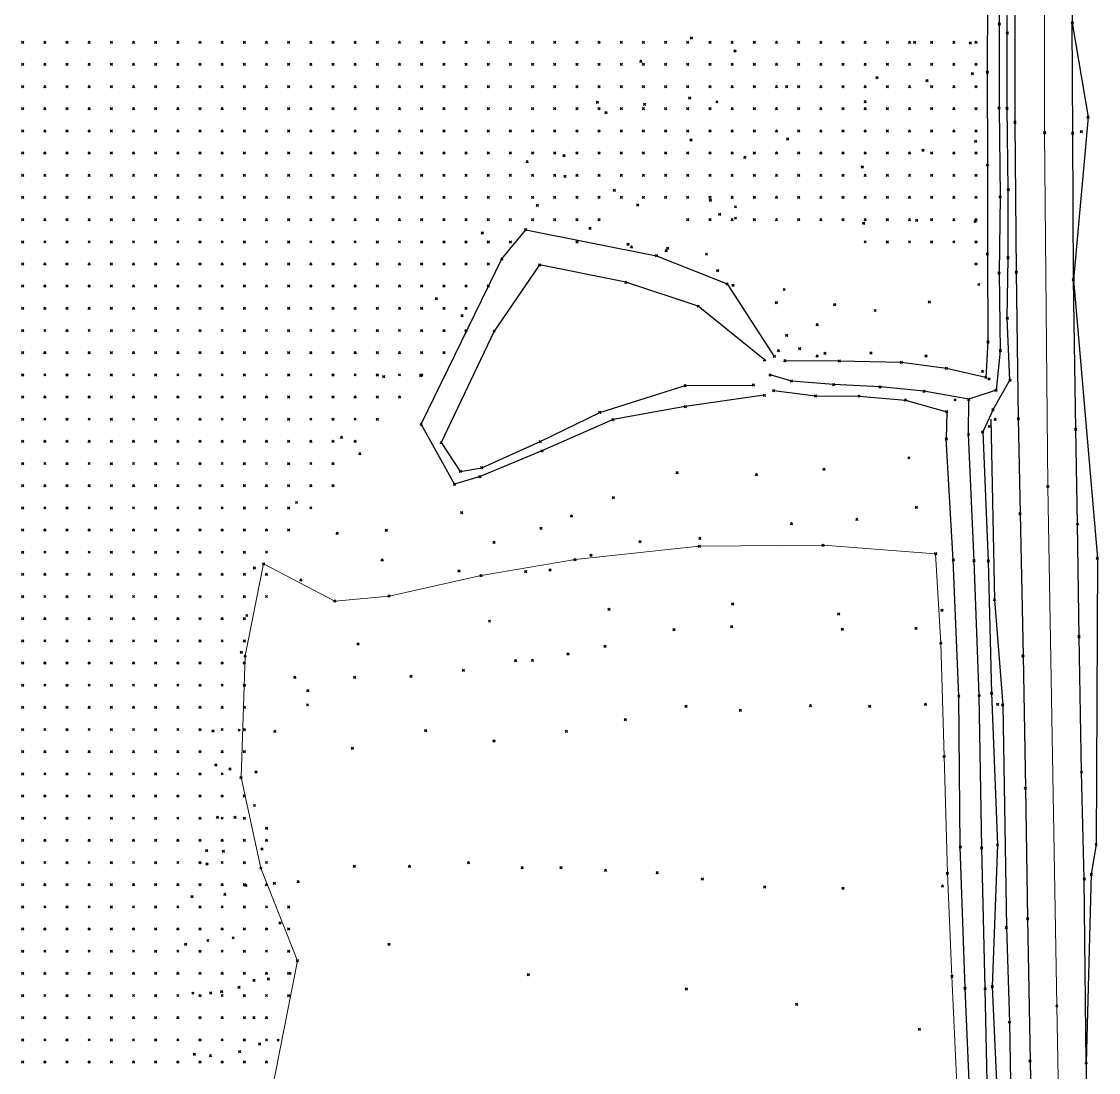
# Model space of a CAD drawing. Header units: metres. Extents: x 441556 to 446409, y 432338 to 461058.
# Drawn here: x 443958 to 444103.7, y 445923.8 to 446066 of the extents above; entities that cross this region are included whole.
import ezdxf

# ---------------------------------------------------------------- set-up
doc = ezdxf.new("R2010")
doc.units = ezdxf.units.M
doc.header["$MEASUREMENT"] = 0
doc.header["$PDMODE"] = 35
doc.header["$PDSIZE"] = 0.15
for name, color, linetype in [('DTM-BRE-RevB_0YP-BRE', 6, 'Continuous'), ('DTM-BRE-RevN_GRP_GROAPA_GUNOI', 2, 'Continuous'), ('DTM-BRE-RevN_GRP_MARGINE_CAROSABIL', 2, 'Continuous'), ('DTM-BRE-RevN_GRP_SANT_PAMANT_JOS', 2, 'Continuous'), ('DTM-BRE-RevN_GRP_SANT_PAMANT_SUS', 2, 'Continuous'), ('DTM-INT_YP', 121, 'Continuous'), ('DTM-NOK-RevN_POINTS', 91, 'Continuous')]:
    doc.layers.add(name, color=color, linetype=linetype)
doc.layers.add('DTM-BRE-RevN_GRP_AX', color=2, linetype='Continuous', lineweight=0)
doc.layers.add('DTM-BRE-RevN_GRP_PARCARE', color=2, linetype='Continuous', lineweight=0)

msp = doc.modelspace()

# ---------------------------------------------------------------- linework, layer by layer
at = {"layer": 'DTM-BRE-RevB_0YP-BRE'}
for points in [[(444090.165, 446083.527, 343.038), (444090.211, 446074.701, 342.956), (444090.312, 446065.705, 342.859)], [(444021.985, 446024.125, 340.941), (444014.811, 446009.049, 340.332), (444017.392, 446005.159, 340.333)], [(444089.154, 446012.201, 343.319), (444089.663, 445987.785, 343.136), (444090.774, 445973.552, 343.111), (444091.278, 445943.426, 342.925), (444091.686, 445930.654, 342.91), (444091.905, 445917.243, 342.926)]]:
    msp.add_polyline3d(points, dxfattribs=at)
at = {"layer": 'DTM-BRE-RevN_GRP_AX'}
for p, q in [((444096.443, 446051.003, 343.732), (444096.418, 446087.26, 343.972)), ((444096.882, 446003.125, 343.405), (444096.443, 446051.003, 343.732)), ((444098.103, 445932.848, 342.998), (444096.882, 446003.125, 343.405)), ((444099.023, 445876.927, 342.643), (444098.103, 445932.848, 342.998))]:
    msp.add_line(p, q, dxfattribs=at)
at = {"layer": 'DTM-BRE-RevN_GRP_GROAPA_GUNOI'}
for p, q in [((444023.012, 446033.9, 344.001), (444026.244, 446037.848, 343.959)), ((444026.244, 446037.848, 343.959), (444043.956, 446034.334, 343.65)), ((444043.956, 446034.334, 343.65), (444053.497, 446030.52, 342.812)), ((444012.108, 446011.53, 343.37), (444023.012, 446033.9, 344.001)), ((444028.123, 446033.095, 340.688), (444021.985, 446024.125, 340.941)), ((444039.796, 446030.749, 339.866), (444028.123, 446033.095, 340.688)), ((444049.579, 446027.507, 339.556), (444039.796, 446030.749, 339.866)), ((444053.497, 446030.52, 342.812), (444059.874, 446020.72, 341.754)), ((444058.548, 446020.239, 340.616), (444049.579, 446027.507, 339.556)), ((444036.262, 446013.137, 339.785), (444047.814, 446016.755, 340.304)), ((444047.814, 446016.755, 340.304), (444057.034, 446016.836, 340.643)), ((444058.521, 446015.451, 342.618), (444047.825, 446013.942, 342.243)), ((444047.825, 446013.942, 342.243), (444038.065, 446012.18, 341.641)), ((444028.21, 446009.178, 339.641), (444036.262, 446013.137, 339.785)), ((444016.613, 446003.409, 341.472), (444012.108, 446011.53, 343.37)), ((444038.065, 446012.18, 341.641), (444028.448, 446007.925, 341.17)), ((444020.299, 446005.648, 339.802), (444028.21, 446009.178, 339.641)), ((444028.448, 446007.925, 341.17), (444020.066, 446004.454, 341.526)), ((444017.392, 446005.159, 340.333), (444020.299, 446005.648, 339.802)), ((444020.066, 446004.454, 341.526), (444016.613, 446003.409, 341.472))]:
    msp.add_line(p, q, dxfattribs=at)
at = {"layer": 'DTM-BRE-RevN_GRP_MARGINE_CAROSABIL'}
for p, q in [((444092.398, 446071.53, 343.827), (444092.423, 446052.397, 343.654)), ((444100.252, 446050.896, 343.63), (444100.181, 446065.827, 343.76)), ((444092.423, 446052.397, 343.654), (444092.611, 446032.112, 343.454)), ((444100.331, 446031.083, 343.465), (444100.252, 446050.896, 343.63)), ((444092.611, 446032.112, 343.454), (444092.879, 446012.31, 343.34)), ((444100.652, 446010.848, 343.339), (444100.331, 446031.083, 343.465)), ((444092.879, 446012.31, 343.34), (444093.127, 445999.463, 343.295)), ((444100.9, 445998.05, 343.324), (444100.652, 446010.848, 343.339)), ((444093.127, 445999.463, 343.295), (444093.522, 445980.201, 343.188)), ((444101.099, 445982.788, 343.234), (444100.9, 445998.05, 343.324)), ((444101.439, 445964.464, 343.084), (444101.099, 445982.788, 343.234)), ((444093.522, 445980.201, 343.188), (444093.846, 445962.283, 343.074)), ((444101.804, 445950.026, 342.991), (444101.439, 445964.464, 343.084)), ((444093.846, 445962.283, 343.074), (444094.141, 445944.665, 342.962)), ((444102.057, 445925.118, 342.869), (444101.804, 445950.026, 342.991)), ((444094.141, 445944.665, 342.962), (444094.467, 445925.371, 342.858)), ((444094.467, 445925.371, 342.858), (444094.848, 445906.351, 342.721))]:
    msp.add_line(p, q, dxfattribs=at)
at = {"layer": 'DTM-BRE-RevN_GRP_PARCARE'}
for p, q in [((444049.727, 445995.033, 342.56), (444032.915, 445993.234, 342.381)), ((444066.469, 445995.171, 342.911), (444049.727, 445995.033, 342.56)), ((444081.699, 445994.008, 343.027), (444066.469, 445995.171, 342.911)), ((444082.406, 445981.923, 342.902), (444081.699, 445994.008, 343.027)), ((443990.788, 445992.643, 343.784), (443988.293, 445980.188, 343.252)), ((444000.428, 445987.611, 342.374), (443990.788, 445992.643, 343.784)), ((444032.915, 445993.234, 342.381), (444020.21, 445991.064, 342.184)), ((444020.21, 445991.064, 342.184), (444007.759, 445988.281, 342.331)), ((444007.759, 445988.281, 342.331), (444000.428, 445987.611, 342.374)), ((444082.861, 445966.601, 342.913), (444082.406, 445981.923, 342.902)), ((443988.293, 445980.188, 343.252), (443987.74, 445963.732, 343.126)), ((444083.295, 445950.796, 342.813), (444082.861, 445966.601, 342.913)), ((443987.74, 445963.732, 343.126), (443990.409, 445951.464, 342.944)), ((443990.409, 445951.464, 342.944), (443995.359, 445938.946, 342.975)), ((444083.904, 445936.833, 342.796), (444083.295, 445950.796, 342.813)), ((443995.359, 445938.946, 342.975), (443991.519, 445919.295, 342.92)), ((444084.566, 445922.184, 342.768), (444083.904, 445936.833, 342.796))]:
    msp.add_line(p, q, dxfattribs=at)
at = {"layer": 'DTM-BRE-RevN_GRP_SANT_PAMANT_JOS'}
for p, q in [((444090.312, 446065.705, 342.859), (444090.287, 446054.325, 342.797)), ((444090.287, 446054.325, 342.797), (444090.437, 446042.327, 342.739)), ((444090.437, 446042.327, 342.739), (444090.283, 446032.008, 342.637)), ((444090.283, 446032.008, 342.637), (444090.444, 446021.477, 342.545)), ((444090.444, 446021.477, 342.545), (444089.875, 446016.132, 342.496)), ((444062.183, 446017.371, 341.213), (444059.315, 446018.203, 341.25)), ((444067.895, 446016.907, 341.335), (444062.183, 446017.371, 341.213)), ((444074.183, 446016.592, 341.163), (444067.895, 446016.907, 341.335)), ((444080.124, 446015.987, 341.325), (444074.183, 446016.592, 341.163)), ((444086.178, 446014.917, 341.793), (444080.124, 446015.987, 341.325)), ((444089.875, 446016.132, 342.496), (444086.178, 446014.917, 341.793)), ((444086.145, 446010.153, 341.327), (444086.178, 446014.917, 341.793)), ((444086.892, 445993.068, 341.195), (444086.145, 446010.153, 341.327)), ((444087.596, 445974.852, 341.253), (444086.892, 445993.068, 341.195)), ((444087.938, 445954.222, 340.984), (444087.596, 445974.852, 341.253)), ((444088.4, 445935.163, 341.201), (444087.938, 445954.222, 340.984)), ((444088.859, 445914.542, 341.237), (444088.4, 445935.163, 341.201))]:
    msp.add_line(p, q, dxfattribs=at)
at = {"layer": 'DTM-BRE-RevN_GRP_SANT_PAMANT_SUS'}
for p, q in [((444091.39, 446064.484, 343.575), (444091.262, 446073.909, 343.657)), ((444088.725, 446069.209, 343.618), (444088.69, 446059.171, 343.58)), ((444091.369, 446054.282, 343.523), (444091.39, 446064.484, 343.575)), ((444088.69, 446059.171, 343.58), (444088.724, 446046.6, 343.572)), ((444091.527, 446043.276, 343.413), (444091.369, 446054.282, 343.523)), ((444088.724, 446046.6, 343.572), (444088.698, 446034.572, 343.418)), ((444091.499, 446034.07, 343.356), (444091.527, 446043.276, 343.413)), ((444088.698, 446034.572, 343.418), (444088.772, 446022.669, 343.363)), ((444091.395, 446025.886, 343.363), (444091.499, 446034.07, 343.356)), ((444091.75, 446017.493, 343.297), (444091.395, 446025.886, 343.363)), ((444088.772, 446022.669, 343.363), (444088.485, 446017.852, 343.723)), ((444068.663, 446020.084, 343.194), (444061.293, 446020.124, 342.775)), ((444077.061, 446019.901, 343.397), (444068.663, 446020.084, 343.194)), ((444083.159, 446019.088, 343.447), (444077.061, 446019.901, 343.397)), ((444088.485, 446017.852, 343.723), (444083.159, 446019.088, 343.447)), ((444089.464, 446013.519, 343.299), (444091.75, 446017.493, 343.297)), ((444059.792, 446016.094, 342.011), (444065.468, 446015.374, 342.459)), ((444065.468, 446015.374, 342.459), (444071.351, 446015.333, 342.532)), ((444071.351, 446015.333, 342.532), (444077.616, 446014.809, 342.839)), ((444077.616, 446014.809, 342.839), (444083.199, 446013.224, 342.908)), ((444083.199, 446013.224, 342.908), (444083.136, 446009.56, 343.051)), ((444089.464, 446013.519, 343.299), (444088.063, 446010.51, 343.425)), ((444084.091, 445993.171, 343.009), (444083.136, 446009.56, 343.051)), ((444088.063, 446010.51, 343.425), (444088.824, 445993.016, 343.261)), ((444084.846, 445974.743, 342.945), (444084.091, 445993.171, 343.009)), ((444088.824, 445993.016, 343.261), (444089.274, 445975.142, 342.927)), ((444085.036, 445954.356, 342.806), (444084.846, 445974.743, 342.945)), ((444089.274, 445975.142, 342.927), (444090.076, 445954.619, 342.943)), ((444085.674, 445935.232, 342.757), (444085.036, 445954.356, 342.806)), ((444090.076, 445954.619, 342.943), (444089.361, 445935.438, 342.476)), ((444086.541, 445915.083, 342.78), (444085.674, 445935.232, 342.757)), ((444089.361, 445935.438, 342.476), (444090.299, 445914.885, 342.272))]:
    msp.add_line(p, q, dxfattribs=at)
at = {"layer": 'DTM-INT_YP'}
msp.add_polyline3d([(444093.16, 446252.176, 347.616), (444098.099, 446249.464, 347.493), (444101.716, 446249.424, 347.341), (444102.219, 446226.665, 346.511), (444102.139, 446206.037, 345.783), (444101.836, 446183.235, 345.179), (444101.616, 446162.178, 344.653), (444101.387, 446142.503, 344.458), (444100.924, 446124.168, 344.136), (444100.508, 446106.327, 344.013), (444100.672, 446103.728, 343.967), (444100.295, 446086.62, 343.865), (444100.181, 446065.827, 343.76), (444102.325, 446053.088, 343.866), (444100.331, 446031.083, 343.465), (444103.578, 445993.392, 343.851), (444103.422, 445954.676, 342.921), (444102.752, 445950.636, 342.526), (444102.057, 445925.118, 342.869), (444102.23, 445906.896, 342.743), (444102.67, 445884.737, 342.569), (444102.874, 445866.249, 342.458), (444103.088, 445847.204, 342.381), (444103.37, 445828.831, 342.313)], dxfattribs=at)
at = {"layer": 'DTM-NOK-RevN_POINTS'}
for p in [(444090.312, 446065.705, 342.859), (444100.181, 446065.827, 343.76), (443958.189, 446063.216, 373.746), (443961.188, 446063.216, 373.693), (443964.187, 446063.216, 372.732), (443967.187, 446063.216, 371.989), (443970.186, 446063.216, 371.025), (443973.185, 446063.216, 370.418), (443976.185, 446063.216, 370.728), (443979.184, 446063.216, 370.217), (443982.183, 446063.216, 369.853), (443985.183, 446063.216, 370.383), (443988.182, 446063.216, 370.219), (443991.181, 446063.216, 370.018), (443994.181, 446063.216, 369.36), (443997.18, 446063.216, 367.463), (444000.18, 446063.216, 366.113), (444003.179, 446063.216, 365.234), (444006.178, 446063.216, 364.159), (444009.178, 446063.216, 362.9), (444012.177, 446063.216, 360.995), (444015.176, 446063.216, 359.463), (444018.176, 446063.216, 357.431), (444021.175, 446063.216, 354.93), (444024.174, 446063.216, 352.738), (444027.174, 446063.216, 350.63), (444030.173, 446063.216, 348.919), (444033.173, 446063.216, 346.555), (444036.172, 446063.216, 344.952), (444039.171, 446063.216, 344.074), (444042.171, 446063.216, 343.807), (444045.17, 446063.216, 343.858), (444048.169, 446063.216, 343.754), (444048.645, 446063.803, 343.772), (444051.169, 446063.216, 343.755), (444054.168, 446063.216, 343.818), (444057.167, 446063.216, 343.787), (444060.167, 446063.216, 343.817), (444063.166, 446063.216, 343.84), (444066.165, 446063.216, 343.739), (444069.165, 446063.216, 343.644), (444072.164, 446063.216, 343.724), (444075.164, 446063.216, 343.79), (444078.163, 446063.216, 343.709), (444078.867, 446063.198, 343.821), (444081.162, 446063.216, 343.651), (444084.162, 446063.216, 343.598), (444087.161, 446063.216, 343.563), (444091.39, 446064.484, 343.575), (444054.56, 446062.063, 343.768), (444086.381, 446063.104, 343.83), (444041.812, 446060.643, 344.179), (443958.189, 446060.217, 372.571), (443961.188, 446060.217, 370.745), (443964.187, 446060.217, 370.028), (443967.187, 446060.217, 369.893), (443970.186, 446060.217, 368.748), (443973.185, 446060.217, 368.012), (443976.185, 446060.217, 368.295), (443979.184, 446060.217, 367.393), (443982.183, 446060.217, 367.359), (443985.183, 446060.217, 367.191), (443988.182, 446060.217, 367.044), (443991.181, 446060.217, 367.408), (443994.181, 446060.217, 367.74), (443997.18, 446060.217, 366.393), (444000.18, 446060.217, 364.99), (444003.179, 446060.217, 364.092), (444006.178, 446060.217, 362.936), (444009.178, 446060.217, 360.768), (444012.177, 446060.217, 359.437), (444015.176, 446060.217, 357.962), (444018.176, 446060.217, 356.31), (444021.175, 446060.217, 353.962), (444024.174, 446060.217, 351.377), (444027.174, 446060.217, 349.335), (444030.173, 446060.217, 347.352), (444033.173, 446060.217, 345.414), (444036.172, 446060.217, 344.131), (444039.171, 446060.217, 343.828), (444042.171, 446060.217, 343.84), (444045.17, 446060.217, 343.948), (444048.169, 446060.217, 343.807), (444051.169, 446060.217, 343.76), (444054.168, 446060.217, 343.796), (444057.167, 446060.217, 343.81), (444060.167, 446060.217, 343.799), (444063.166, 446060.217, 343.712), (444066.165, 446060.217, 343.703), (444069.165, 446060.217, 343.732), (444072.164, 446060.217, 343.761), (444075.164, 446060.217, 343.736), (444078.163, 446060.217, 343.829), (444081.162, 446060.217, 343.754), (444084.162, 446060.217, 343.633), (444086.676, 446058.991, 343.607), (444087.161, 446060.217, 343.584), (444088.69, 446059.171, 343.58), (444073.782, 446058.443, 343.496), (444080.528, 446058.048, 343.594), (443958.189, 446057.218, 373.742), (443961.188, 446057.218, 371.398), (443964.187, 446057.218, 369.351), (443967.187, 446057.218, 367.648), (443970.186, 446057.218, 366.252), (443973.185, 446057.218, 365.842), (443976.185, 446057.218, 365.847), (443979.184, 446057.218, 365.093), (443982.183, 446057.218, 364.622), (443985.183, 446057.218, 364.353), (443988.182, 446057.218, 364.292), (443991.181, 446057.218, 364.433), (443994.181, 446057.218, 364.395), (443997.18, 446057.218, 363.964), (444000.18, 446057.218, 363.393), (444003.179, 446057.218, 362.985), (444006.178, 446057.218, 360.884), (444009.178, 446057.218, 358.495), (444012.177, 446057.218, 357.244), (444015.176, 446057.218, 355.813), (444018.176, 446057.218, 354.263), (444021.175, 446057.218, 352.307), (444024.174, 446057.218, 349.823), (444027.174, 446057.218, 347.632), (444030.173, 446057.218, 345.598), (444033.173, 446057.218, 344.141), (444036.172, 446057.218, 343.733), (444039.171, 446057.218, 343.757), (444042.171, 446057.218, 343.866), (444045.17, 446057.218, 343.881), (444048.169, 446057.218, 343.834), (444051.169, 446057.218, 343.787), (444054.168, 446057.218, 343.774), (444057.167, 446057.218, 343.807), (444060.167, 446057.218, 343.779), (444061.559, 446057.21, 343.753), (444063.166, 446057.218, 343.732), (444066.165, 446057.218, 343.748), (444069.165, 446057.218, 343.748), (444072.164, 446057.218, 343.772), (444075.164, 446057.218, 343.738), (444078.163, 446057.218, 343.767), (444081.162, 446057.218, 343.709), (444084.162, 446057.218, 343.612), (444087.161, 446057.218, 343.555), (444035.94, 446055.111, 343.727), (444042.329, 446054.808, 343.789), (444048.413, 446055.675, 343.768), (444052.094, 446055.157, 343.756), (444072.166, 446055.192, 343.58), (443958.189, 446054.218, 374.821), (443961.188, 446054.218, 372.874), (443964.187, 446054.218, 370.64), (443967.187, 446054.218, 368.606), (443970.186, 446054.218, 366.108), (443973.185, 446054.218, 363.901), (443976.185, 446054.218, 363.691), (443979.184, 446054.218, 363.259), (443982.183, 446054.218, 362.504), (443985.183, 446054.218, 362.179), (443988.182, 446054.218, 361.909), (443991.181, 446054.218, 361.745), (443994.181, 446054.218, 361.898), (443997.18, 446054.218, 361.58), (444000.18, 446054.218, 361.236), (444003.179, 446054.218, 361.983), (444006.178, 446054.218, 360.787), (444009.178, 446054.218, 357.579), (444012.177, 446054.218, 355.166), (444015.176, 446054.218, 353.389), (444018.176, 446054.218, 351.969), (444021.175, 446054.218, 350.663), (444024.174, 446054.218, 348.195), (444027.174, 446054.218, 345.951), (444030.173, 446054.218, 344.431), (444033.173, 446054.218, 343.676), (444036.172, 446054.218, 343.609), (444037.118, 446053.708, 343.994), (444039.171, 446054.218, 343.665), (444042.171, 446054.218, 343.855), (444045.17, 446054.218, 343.79), (444048.169, 446054.218, 343.801), (444051.169, 446054.218, 343.772), (444054.168, 446054.218, 343.779), (444057.167, 446054.218, 343.77), (444060.167, 446054.218, 343.721), (444063.166, 446054.218, 343.69), (444066.165, 446054.218, 343.641), (444069.165, 446054.218, 343.691), (444072.164, 446054.218, 343.688), (444075.164, 446054.218, 343.68), (444078.163, 446054.218, 343.635), (444081.162, 446054.218, 343.636), (444084.162, 446054.218, 343.586), (444087.161, 446054.218, 343.555), (444090.287, 446054.325, 342.797), (444091.369, 446054.282, 343.523), (444102.325, 446053.088, 343.866), (444092.423, 446052.397, 343.654), (443958.189, 446051.219, 376.675), (443961.188, 446051.219, 374.446), (443964.187, 446051.219, 372.444), (443967.187, 446051.219, 370.48), (443970.186, 446051.219, 368.102), (443973.185, 446051.219, 364.9), (443976.185, 446051.219, 362.017), (443979.184, 446051.219, 360.432), (443982.183, 446051.219, 360.105), (443985.183, 446051.219, 359.385), (443988.182, 446051.219, 359.498), (443991.181, 446051.219, 359.459), (443994.181, 446051.219, 359.27), (443997.18, 446051.219, 358.687), (444000.18, 446051.219, 359.155), (444003.179, 446051.219, 360.313), (444006.178, 446051.219, 359.765), (444009.178, 446051.219, 358.094), (444012.177, 446051.219, 355.129), (444015.176, 446051.219, 351.755), (444018.176, 446051.219, 349.702), (444021.175, 446051.219, 348.621), (444024.174, 446051.219, 346.632), (444027.174, 446051.219, 344.657), (444030.173, 446051.219, 343.9), (444033.173, 446051.219, 343.641), (444036.172, 446051.219, 343.584), (444039.171, 446051.219, 343.663), (444042.171, 446051.219, 343.783), (444045.17, 446051.219, 343.75), (444048.169, 446051.219, 343.803), (444051.169, 446051.219, 343.731), (444054.168, 446051.219, 343.762), (444057.167, 446051.219, 343.774), (444060.167, 446051.219, 343.701), (444061.681, 446050.131, 343.646), (444063.166, 446051.219, 343.674), (444066.165, 446051.219, 343.602), (444069.165, 446051.219, 343.598), (444072.164, 446051.219, 343.625), (444075.164, 446051.219, 343.619), (444078.163, 446051.219, 343.6), (444081.162, 446051.219, 343.577), (444084.162, 446051.219, 343.534), (444087.161, 446051.219, 343.491), (444096.443, 446051.003, 343.732), (444100.252, 446050.896, 343.63), (444101.405, 446051.145, 343.292), (444048.618, 446050.009, 343.755), (444079.982, 446048.622, 343.522), (444087.113, 446049.799, 343.502), (443958.189, 446048.22, 377.777), (443961.188, 446048.22, 375.96), (443964.187, 446048.22, 374.338), (443967.187, 446048.22, 372.173), (443970.186, 446048.22, 370.337), (443973.185, 446048.22, 367.14), (443976.185, 446048.22, 363.401), (443979.184, 446048.22, 359.965), (443982.183, 446048.22, 357.61), (443985.183, 446048.22, 356.871), (443988.182, 446048.22, 356.676), (443991.181, 446048.22, 356.678), (443994.181, 446048.22, 356.374), (443997.18, 446048.22, 355.899), (444000.18, 446048.22, 356.919), (444003.179, 446048.22, 357.133), (444006.178, 446048.22, 357.801), (444009.178, 446048.22, 356.976), (444012.177, 446048.22, 354.869), (444015.176, 446048.22, 351.087), (444018.176, 446048.22, 348.396), (444021.175, 446048.22, 346.931), (444024.174, 446048.22, 345.134), (444027.174, 446048.22, 343.951), (444030.173, 446048.22, 343.697), (444031.417, 446047.901, 344.033), (444033.173, 446048.22, 343.685), (444036.172, 446048.22, 343.694), (444039.171, 446048.22, 343.788), (444042.171, 446048.22, 343.775), (444045.17, 446048.22, 343.817), (444048.169, 446048.22, 343.793), (444051.169, 446048.22, 343.771), (444054.168, 446048.22, 343.778), (444055.887, 446047.654, 343.695), (444057.167, 446048.22, 343.75), (444060.167, 446048.22, 343.797), (444063.166, 446048.22, 343.776), (444066.165, 446048.22, 343.598), (444069.165, 446048.22, 343.551), (444072.164, 446048.22, 343.569), (444075.164, 446048.22, 343.57), (444078.163, 446048.22, 343.48), (444081.162, 446048.22, 343.504), (444084.162, 446048.22, 343.543), (444087.161, 446048.22, 343.472), (444026.446, 446047.073, 344.098), (444071.783, 446046.359, 343.637), (444088.724, 446046.6, 343.572), (443958.189, 446045.22, 378.797), (443961.188, 446045.22, 376.781), (443964.187, 446045.22, 375.098), (443967.187, 446045.22, 373.237), (443970.186, 446045.22, 370.983), (443973.185, 446045.22, 367.909), (443976.185, 446045.22, 365.016), (443979.184, 446045.22, 361.67), (443982.183, 446045.22, 358.726), (443985.183, 446045.22, 356.609), (443988.182, 446045.22, 354.734), (443991.181, 446045.22, 353.812), (443994.181, 446045.22, 353.573), (443997.18, 446045.22, 353.235), (444000.18, 446045.22, 353.497), (444003.179, 446045.22, 353.853), (444006.178, 446045.22, 355.012), (444009.178, 446045.22, 355.007), (444012.177, 446045.22, 353.47), (444015.176, 446045.22, 349.918), (444018.176, 446045.22, 346.686), (444021.175, 446045.22, 345.762), (444024.174, 446045.22, 344.328), (444027.174, 446045.22, 343.854), (444030.173, 446045.22, 343.708), (444031.551, 446045.081, 343.76), (444033.173, 446045.22, 343.692), (444036.172, 446045.22, 343.664), (444039.171, 446045.22, 343.684), (444042.171, 446045.22, 343.692), (444045.17, 446045.22, 343.789), (444048.169, 446045.22, 343.753), (444051.169, 446045.22, 343.735), (444054.168, 446045.22, 343.715), (444057.167, 446045.22, 343.734), (444060.167, 446045.22, 343.835), (444063.166, 446045.22, 343.727), (444066.165, 446045.22, 343.594), (444069.165, 446045.22, 343.603), (444072.164, 446045.22, 343.599), (444075.164, 446045.22, 343.562), (444078.163, 446045.22, 343.55), (444081.162, 446045.22, 343.575), (444084.162, 446045.22, 343.491), (444087.161, 446045.22, 343.475), (444038.237, 446043.17, 343.569), (444091.527, 446043.276, 343.413), (443958.189, 446042.221, 379.366), (443961.188, 446042.221, 377.306), (443964.187, 446042.221, 375.336), (443967.187, 446042.221, 373.454), (443970.186, 446042.221, 370.961), (443973.185, 446042.221, 368.339), (443976.185, 446042.221, 365.486), (443979.184, 446042.221, 363.294), (443982.183, 446042.221, 360.425), (443985.183, 446042.221, 357.637), (443988.182, 446042.221, 355.239), (443991.181, 446042.221, 353.118), (443994.181, 446042.221, 351.526), (443997.18, 446042.221, 351.128), (444000.18, 446042.221, 351.421), (444003.179, 446042.221, 352.104), (444006.178, 446042.221, 352.196), (444009.178, 446042.221, 352.509), (444012.177, 446042.221, 350.997), (444015.176, 446042.221, 347.156), (444018.176, 446042.221, 345.234), (444021.175, 446042.221, 344.492), (444024.174, 446042.221, 343.813), (444027.174, 446042.221, 343.745), (444030.173, 446042.221, 343.698), (444033.173, 446042.221, 343.605), (444036.172, 446042.221, 343.541), (444039.171, 446042.221, 343.56), (444042.171, 446042.221, 343.619), (444045.17, 446042.221, 343.672), (444048.169, 446042.221, 343.689), (444051.169, 446042.221, 343.683), (444051.216, 446041.847, 343.612), (444054.168, 446042.221, 343.684), (444057.167, 446042.221, 343.726), (444060.167, 446042.221, 343.703), (444063.166, 446042.221, 343.736), (444066.165, 446042.221, 343.749), (444069.165, 446042.221, 343.656), (444072.164, 446042.221, 343.584), (444075.164, 446042.221, 343.481), (444078.163, 446042.221, 343.534), (444081.162, 446042.221, 343.468), (444084.162, 446042.221, 343.352), (444087.161, 446042.221, 343.41), (444090.437, 446042.327, 342.739), (444027.815, 446041.164, 344.023), (444041.399, 446041.21, 343.612), (444052.498, 446039.94, 343.634), (444054.62, 446040.953, 343.589), (443958.189, 446039.222, 379.64), (443961.188, 446039.222, 377.488), (443964.187, 446039.222, 375.444), (443967.187, 446039.222, 373.244), (443970.186, 446039.222, 371.01), (443973.185, 446039.222, 368.434), (443976.185, 446039.222, 366.038), (443979.184, 446039.222, 363.619), (443982.183, 446039.222, 361.172), (443985.183, 446039.222, 358.859), (443988.182, 446039.222, 356.086), (443991.181, 446039.222, 353.738), (443994.181, 446039.222, 351.618), (443997.18, 446039.222, 349.989), (444000.18, 446039.222, 349.532), (444003.179, 446039.222, 349.767), (444006.178, 446039.222, 349.486), (444009.178, 446039.222, 349.08), (444012.177, 446039.222, 347.692), (444015.176, 446039.222, 345.651), (444018.176, 446039.222, 344.239), (444021.175, 446039.222, 343.825), (444024.174, 446039.222, 343.825), (444027.174, 446039.222, 343.63), (444030.173, 446039.222, 343.213), (444033.173, 446039.222, 343.294), (444036.172, 446039.222, 343.333), (444048.169, 446039.222, 343.591), (444051.169, 446039.222, 343.607), (444054.168, 446039.222, 343.614), (444054.631, 446039.418, 343.558), (444057.167, 446039.222, 343.624), (444060.167, 446039.222, 343.705), (444063.166, 446039.222, 343.721), (444066.165, 446039.222, 343.699), (444069.165, 446039.222, 343.589), (444071.976, 446038.747, 343.441), (444072.164, 446039.222, 343.523), (444075.164, 446039.222, 343.498), (444078.163, 446039.222, 343.425), (444079.127, 446039.114, 343.467), (444081.162, 446039.222, 343.433), (444084.162, 446039.222, 343.381), (444087.055, 446038.99, 343.52), (444087.161, 446039.222, 343.379), (444020.388, 446037.425, 343.902), (444026.244, 446037.848, 343.959), (444034.929, 446038.035, 343.025), (443958.189, 446036.222, 379.288), (443961.188, 446036.222, 377.456), (443964.187, 446036.222, 375.159), (443967.187, 446036.222, 373.141), (443970.186, 446036.222, 371.162), (443973.185, 446036.222, 368.929), (443976.185, 446036.222, 366.345), (443979.184, 446036.222, 364.145), (443982.183, 446036.222, 361.736), (443985.183, 446036.222, 359.48), (443988.182, 446036.222, 356.62), (443991.181, 446036.222, 354.327), (443994.181, 446036.222, 352.331), (443997.18, 446036.222, 350.124), (444000.18, 446036.222, 348.483), (444003.179, 446036.222, 347.853), (444006.178, 446036.222, 347.465), (444009.178, 446036.222, 347.036), (444012.177, 446036.222, 345.692), (444015.176, 446036.222, 344.37), (444018.176, 446036.222, 343.909), (444021.175, 446036.222, 343.787), (444024.174, 446036.222, 343.563), (444033.173, 446036.222, 341.889), (444040.071, 446035.906, 343.357), (444040.555, 446035.524, 343.416), (444072.164, 446036.222, 343.543), (444075.164, 446036.222, 343.512), (444078.163, 446036.222, 343.425), (444081.162, 446036.222, 343.402), (444084.162, 446036.222, 343.339), (444087.161, 446036.222, 343.349), (444043.956, 446034.334, 343.65), (444045.246, 446035.022, 343.548), (444045.439, 446035.353, 343.517), (444050.703, 446034.55, 343.443), (444088.698, 446034.572, 343.418), (444091.499, 446034.07, 343.356), (443958.189, 446033.223, 378.123), (443961.188, 446033.223, 376.616), (443964.187, 446033.223, 374.685), (443967.187, 446033.223, 372.592), (443970.186, 446033.223, 370.633), (443973.185, 446033.223, 368.762), (443976.185, 446033.223, 366.408), (443979.184, 446033.223, 364.081), (443982.183, 446033.223, 362.199), (443985.183, 446033.223, 360.579), (443988.182, 446033.223, 358.444), (443991.181, 446033.223, 355.983), (443994.181, 446033.223, 353.652), (443997.18, 446033.223, 351.001), (444000.18, 446033.223, 348.584), (444003.179, 446033.223, 347.224), (444006.178, 446033.223, 346.612), (444009.178, 446033.223, 345.764), (444012.177, 446033.223, 344.902), (444015.176, 446033.223, 344.214), (444018.176, 446033.223, 343.856), (444021.175, 446033.223, 343.851), (444023.012, 446033.9, 344.001), (444028.123, 446033.095, 340.688), (444087.161, 446033.223, 343.314), (444052.215, 446032.308, 343.155), (444090.283, 446032.008, 342.637), (444092.611, 446032.112, 343.454), (443958.189, 446030.224, 376.809), (443961.188, 446030.224, 375.509), (443964.187, 446030.224, 373.751), (443967.187, 446030.224, 371.856), (443970.186, 446030.224, 370.282), (443973.185, 446030.224, 368.394), (443976.185, 446030.224, 366.354), (443979.184, 446030.224, 364.054), (443982.183, 446030.224, 362.356), (443985.183, 446030.224, 361.35), (443988.182, 446030.224, 359.992), (443991.181, 446030.224, 358.046), (443994.181, 446030.224, 355.057), (443997.18, 446030.224, 352.252), (444000.18, 446030.224, 349.31), (444003.179, 446030.224, 347.042), (444006.178, 446030.224, 346.224), (444009.178, 446030.224, 345.641), (444012.177, 446030.224, 344.882), (444015.176, 446030.224, 344.036), (444018.176, 446030.224, 343.917), (444021.175, 446030.224, 343.498), (444039.796, 446030.749, 339.866), (444053.497, 446030.52, 342.812), (444054.286, 446030.348, 342.905), (444061.208, 446029.76, 343.162), (444087.539, 446030.444, 343.382), (444100.331, 446031.083, 343.465), (444014.155, 446028.552, 344.13), (443958.189, 446027.224, 375.505), (443961.188, 446027.224, 374.23), (443964.187, 446027.224, 372.526), (443967.187, 446027.224, 371.17), (443970.186, 446027.224, 369.441), (443973.185, 446027.224, 367.539), (443976.185, 446027.224, 365.555), (443979.184, 446027.224, 363.73), (443982.183, 446027.224, 362.601), (443985.183, 446027.224, 361.644), (443988.182, 446027.224, 360.45), (443991.181, 446027.224, 359.261), (443994.181, 446027.224, 356.647), (443997.18, 446027.224, 352.856), (444000.18, 446027.224, 349.972), (444003.179, 446027.224, 347.013), (444006.178, 446027.224, 345.79), (444009.178, 446027.224, 345.337), (444012.177, 446027.224, 344.55), (444015.176, 446027.224, 343.921), (444018.176, 446027.224, 343.881), (444049.579, 446027.507, 339.556), (444060.153, 446028.006, 343.137), (444068.029, 446027.741, 343.227), (444073.521, 446026.918, 343.201), (444080.844, 446028.078, 343.372), (444017.637, 446026.213, 344.059), (444091.395, 446025.886, 343.363), (443958.189, 446024.225, 374.106), (443961.188, 446024.225, 372.803), (443964.187, 446024.225, 371.594), (443967.187, 446024.225, 369.83), (443970.186, 446024.225, 368.172), (443973.185, 446024.225, 366.456), (443976.185, 446024.225, 364.735), (443979.184, 446024.225, 363.429), (443982.183, 446024.225, 362.551), (443985.183, 446024.225, 361.506), (443988.182, 446024.225, 360.371), (443991.181, 446024.225, 358.717), (443994.181, 446024.225, 355.822), (443997.18, 446024.225, 352.179), (444000.18, 446024.225, 349.093), (444003.179, 446024.225, 346.26), (444006.178, 446024.225, 344.981), (444009.178, 446024.225, 344.534), (444012.177, 446024.225, 344.032), (444015.176, 446024.225, 343.908), (444018.176, 446024.225, 343.553), (444021.985, 446024.125, 340.941), (444065.679, 446024.997, 343.053), (444061.553, 446023.555, 342.938), (444088.772, 446022.669, 343.363), (443958.189, 446021.225, 371.699), (443961.188, 446021.225, 370.684), (443964.187, 446021.225, 369.576), (443967.187, 446021.225, 368.273), (443970.186, 446021.225, 366.784), (443973.185, 446021.225, 365.208), (443976.185, 446021.225, 363.915), (443979.184, 446021.225, 362.957), (443982.183, 446021.225, 362.256), (443985.183, 446021.225, 361.112), (443988.182, 446021.225, 359.822), (443991.181, 446021.225, 358.141), (443994.181, 446021.225, 355.154), (443997.18, 446021.225, 351.91), (444000.18, 446021.225, 348.237), (444003.179, 446021.225, 345.297), (444006.178, 446021.225, 344.206), (444009.178, 446021.225, 343.948), (444012.177, 446021.225, 343.883), (444015.176, 446021.225, 344.024), (444060.44, 446021.496, 342.836), (444063.302, 446021.77, 343.064), (444066.725, 446021.119, 343.17), (444072.944, 446021.163, 343.253), (444090.444, 446021.477, 342.545), (444058.548, 446020.239, 340.616), (444059.874, 446020.72, 341.754), (444061.293, 446020.124, 342.775), (444065.676, 446020.761, 343.11), (444068.663, 446020.084, 343.194), (444077.061, 446019.901, 343.397), (444080.386, 446020.783, 343.362), (443958.189, 446018.226, 370.858), (443961.188, 446018.226, 368.833), (443964.187, 446018.226, 367.121), (443967.187, 446018.226, 366.134), (443970.186, 446018.226, 365.31), (443973.185, 446018.226, 364.278), (443976.185, 446018.226, 363.239), (443979.184, 446018.226, 362.333), (443982.183, 446018.226, 361.261), (443985.183, 446018.226, 359.845), (443988.182, 446018.226, 358.49), (443991.181, 446018.226, 357.397), (443994.181, 446018.226, 355.322), (443997.18, 446018.226, 350.847), (444000.18, 446018.226, 346.541), (444003.179, 446018.226, 344.25), (444006.178, 446018.226, 343.784), (444009.178, 446018.226, 343.823), (444012.021, 446018.096, 344.137), (444012.177, 446018.226, 343.918), (444059.315, 446018.203, 341.25), (444083.159, 446019.088, 343.447), (444088.037, 446018.681, 343.576), (444007.04, 446017.966, 343.811), (444047.814, 446016.755, 340.304), (444057.034, 446016.836, 340.643), (444062.183, 446017.371, 341.213), (444067.895, 446016.907, 341.335), (444074.183, 446016.592, 341.163), (444088.485, 446017.852, 343.723), (444088.908, 446017.649, 343.439), (444091.75, 446017.493, 343.297), (443958.189, 446015.227, 370.947), (443961.188, 446015.227, 367.384), (443964.187, 446015.227, 365.314), (443967.187, 446015.227, 363.788), (443970.186, 446015.227, 362.878), (443973.185, 446015.227, 363.075), (443976.185, 446015.227, 362.053), (443979.184, 446015.227, 360.093), (443982.183, 446015.227, 358.771), (443985.183, 446015.227, 357.656), (443988.182, 446015.227, 356.252), (443991.181, 446015.227, 354.232), (443994.181, 446015.227, 351.87), (443997.18, 446015.227, 348.778), (444000.18, 446015.227, 345.554), (444003.179, 446015.227, 343.882), (444006.178, 446015.227, 343.697), (444009.178, 446015.227, 343.737), (444058.521, 446015.451, 342.618), (444059.792, 446016.094, 342.011), (444065.468, 446015.374, 342.459), (444071.351, 446015.333, 342.532), (444080.124, 446015.987, 341.325), (444089.875, 446016.132, 342.496), (444047.825, 446013.942, 342.243), (444077.616, 446014.809, 342.839), (444084.347, 446014.831, 341.446), (444086.178, 446014.917, 341.793), (443958.189, 446012.227, 371.502), (443961.188, 446012.227, 367.726), (443964.187, 446012.227, 364.651), (443967.187, 446012.227, 362.402), (443970.186, 446012.227, 360.885), (443973.185, 446012.227, 360.555), (443976.185, 446012.227, 360.561), (443979.184, 446012.227, 358.464), (443982.183, 446012.227, 356.448), (443985.183, 446012.227, 355.198), (443988.182, 446012.227, 353.82), (443991.181, 446012.227, 351.728), (443994.181, 446012.227, 349.369), (443997.18, 446012.227, 346.841), (444000.18, 446012.227, 344.667), (444003.179, 446012.227, 343.624), (444006.178, 446012.227, 343.582), (444036.262, 446013.137, 339.785), (444038.065, 446012.18, 341.641), (444083.199, 446013.224, 342.908), (444089.464, 446013.519, 343.299), (444089.747, 446012.201, 343.319), (444092.879, 446012.31, 343.34), (444012.108, 446011.53, 343.37), (444088.943, 446011.224, 343.164), (444100.652, 446010.848, 343.339), (444001.332, 446009.777, 343.702), (444083.136, 446009.56, 343.051), (444086.145, 446010.153, 341.327), (444088.063, 446010.51, 343.425), (443958.189, 446009.228, 370.931), (443961.188, 446009.228, 368.142), (443964.187, 446009.228, 364.843), (443967.187, 446009.228, 361.543), (443970.186, 446009.228, 359.366), (443973.185, 446009.228, 358.185), (443976.185, 446009.228, 357.844), (443979.184, 446009.228, 357.205), (443982.183, 446009.228, 354.84), (443985.183, 446009.228, 353.207), (443988.182, 446009.228, 351.704), (443991.181, 446009.228, 349.465), (443994.181, 446009.228, 347.083), (443997.18, 446009.228, 344.909), (444000.18, 446009.228, 343.937), (444003.179, 446009.228, 343.519), (444014.811, 446009.049, 340.332), (444028.21, 446009.178, 339.641), (444028.448, 446007.925, 341.17), (444003.81, 446007.542, 343.777), (444078.081, 446006.996, 342.931), (443958.189, 446006.229, 370.139), (443961.188, 446006.229, 367.458), (443964.187, 446006.229, 364.75), (443967.187, 446006.229, 360.958), (443970.186, 446006.229, 358.601), (443973.185, 446006.229, 356.501), (443976.185, 446006.229, 355.571), (443979.184, 446006.229, 355.118), (443982.183, 446006.229, 353.363), (443985.183, 446006.229, 351.784), (443988.182, 446006.229, 349.696), (443991.181, 446006.229, 347.811), (443994.181, 446006.229, 345.773), (443997.18, 446006.229, 344.434), (444000.18, 446006.229, 343.547), (444017.392, 446005.159, 340.333), (444020.299, 446005.648, 339.802), (444046.736, 446004.983, 342.423), (444066.593, 446005.451, 342.821), (444020.066, 446004.454, 341.526), (444057.467, 446004.708, 342.697), (443958.189, 446003.229, 370.897), (443961.188, 446003.229, 367.547), (443964.187, 446003.229, 364.306), (443967.187, 446003.229, 360.881), (443970.186, 446003.229, 358.46), (443973.185, 446003.229, 355.846), (443976.185, 446003.229, 353.479), (443979.184, 446003.229, 352.086), (443982.183, 446003.229, 350.884), (443985.183, 446003.229, 350.111), (443988.182, 446003.229, 348.353), (443991.181, 446003.229, 346.505), (443994.181, 446003.229, 344.921), (443997.18, 446003.229, 343.742), (444000.18, 446003.229, 343.48), (444016.613, 446003.409, 341.472), (444096.882, 446003.125, 343.405), (443995.234, 446000.94, 343.726), (444038.091, 446001.618, 342.548), (443958.189, 446000.23, 371.125), (443961.188, 446000.23, 367.87), (443964.187, 446000.23, 364.586), (443967.187, 446000.23, 361.344), (443970.186, 446000.23, 358.748), (443973.185, 446000.23, 356.293), (443976.185, 446000.23, 353.591), (443979.184, 446000.23, 351.372), (443982.183, 446000.23, 349.244), (443985.183, 446000.23, 347.991), (443988.182, 446000.23, 346.984), (443991.181, 446000.23, 345.838), (443994.181, 446000.23, 344.044), (443997.18, 446000.23, 343.328), (444017.592, 445999.564, 341.409), (444032.436, 445999.104, 342.817), (444079.094, 446000.286, 342.95), (444093.127, 445999.463, 343.295), (444062.207, 445998.07, 342.819), (444071.041, 445998.678, 342.911), (444100.9, 445998.05, 343.324), (443958.189, 445997.231, 371.51), (443961.188, 445997.231, 367.878), (443964.187, 445997.231, 364.997), (443967.187, 445997.231, 362.102), (443970.186, 445997.231, 359.595), (443973.185, 445997.231, 356.787), (443976.185, 445997.231, 354.013), (443979.184, 445997.231, 351.545), (443982.183, 445997.231, 349.436), (443985.183, 445997.231, 347.249), (443988.182, 445997.231, 345.831), (443991.181, 445997.231, 344.301), (443994.181, 445997.231, 343.372), (444000.74, 445996.781, 343.43), (444007.397, 445997.169, 341.861), (444028.299, 445997.438, 342.67), (444021.965, 445995.559, 342.245), (444041.716, 445995.663, 342.446), (444049.727, 445995.033, 342.56), (444049.793, 445996.087, 342.578), (444066.469, 445995.171, 342.911), (443958.189, 445994.231, 372.056), (443961.188, 445994.231, 368.174), (443964.187, 445994.231, 364.823), (443967.187, 445994.231, 361.962), (443970.186, 445994.231, 359.655), (443973.185, 445994.231, 356.636), (443976.185, 445994.231, 353.943), (443979.184, 445994.231, 351.383), (443982.183, 445994.231, 348.969), (443985.183, 445994.231, 346.626), (443988.182, 445994.231, 344.851), (443991.181, 445994.231, 343.573), (444032.915, 445993.234, 342.381), (444035.087, 445993.82, 342.434), (444081.699, 445994.008, 343.027), (444103.578, 445993.392, 343.851), (443989.536, 445992.113, 343.688), (443990.788, 445992.643, 343.784), (444006.827, 445993.16, 342.089), (444029.541, 445991.825, 342.408), (444084.091, 445993.171, 343.009), (444086.892, 445993.068, 341.195), (444088.824, 445993.016, 343.261), (443958.189, 445991.232, 372.167), (443961.188, 445991.232, 368.148), (443964.187, 445991.232, 364.332), (443967.187, 445991.232, 361.42), (443970.186, 445991.232, 358.865), (443973.185, 445991.232, 356.132), (443976.185, 445991.232, 353.112), (443979.184, 445991.232, 350.386), (443982.183, 445991.232, 347.849), (443985.183, 445991.232, 345.766), (443988.182, 445991.232, 343.823), (443991.181, 445991.232, 343.253), (443995.821, 445990.467, 343.362), (444017.225, 445991.686, 342.262), (444020.21, 445991.064, 342.184), (444026.248, 445991.588, 342.864), (443958.189, 445988.232, 370.973), (443961.188, 445988.232, 368.084), (443964.187, 445988.232, 363.607), (443967.187, 445988.232, 360.517), (443970.186, 445988.232, 357.815), (443973.185, 445988.232, 354.829), (443976.185, 445988.232, 352.074), (443979.184, 445988.232, 349.377), (443982.183, 445988.232, 347.145), (443985.183, 445988.232, 345.026), (443988.182, 445988.232, 343.382), (443991.181, 445988.232, 343.024), (444000.428, 445987.611, 342.374), (444007.759, 445988.281, 342.331), (444089.663, 445987.785, 343.136), (444037.516, 445986.496, 342.127), (444054.243, 445987.215, 342.255), (444082.551, 445986.38, 342.527), (443958.189, 445985.233, 369.622), (443961.188, 445985.233, 367.295), (443964.187, 445985.233, 362.468), (443967.187, 445985.233, 359.267), (443970.186, 445985.233, 356.462), (443973.185, 445985.233, 353.598), (443976.185, 445985.233, 351.134), (443979.184, 445985.233, 348.489), (443982.183, 445985.233, 346.302), (443985.183, 445985.233, 344.643), (443988.182, 445985.233, 343.17), (443988.525, 445985.652, 343.251), (444021.347, 445984.882, 342.14), (444068.585, 445985.857, 342.483), (444046.308, 445983.746, 342.58), (444054.115, 445984.174, 342.661), (444069.081, 445983.802, 342.897), (444079.031, 445983.917, 342.919), (443958.189, 445982.234, 367.794), (443961.188, 445982.234, 364.605), (443964.187, 445982.234, 361.653), (443967.187, 445982.234, 358.536), (443970.186, 445982.234, 355.554), (443973.185, 445982.234, 352.564), (443976.185, 445982.234, 349.719), (443979.184, 445982.234, 347.728), (443982.183, 445982.234, 345.405), (443985.183, 445982.234, 344.249), (443988.182, 445982.234, 343.045), (444003.567, 445981.803, 342.434), (444082.406, 445981.923, 342.902), (444101.099, 445982.788, 343.234), (443987.763, 445980.699, 343.189), (443988.293, 445980.188, 343.252), (444031.978, 445980.471, 342.569), (444036.971, 445981.475, 342.461), (444093.522, 445980.201, 343.188), (443958.189, 445979.234, 366.572), (443961.188, 445979.234, 364.006), (443964.187, 445979.234, 361.581), (443967.187, 445979.234, 359.121), (443970.186, 445979.234, 355.402), (443973.185, 445979.234, 351.846), (443976.185, 445979.234, 349.334), (443979.184, 445979.234, 347.113), (443982.183, 445979.234, 345.117), (443985.183, 445979.234, 343.762), (443988.182, 445979.234, 343.054), (444024.862, 445979.551, 342.59), (444027.171, 445979.598, 342.491), (443995.018, 445977.29, 342.821), (444003.114, 445977.296, 342.794), (444010.718, 445977.432, 342.538), (444017.814, 445978.246, 342.572), (443958.189, 445976.235, 366.241), (443961.188, 445976.235, 363.366), (443964.187, 445976.235, 360.454), (443967.187, 445976.235, 357.838), (443970.186, 445976.235, 354.835), (443973.185, 445976.235, 351.771), (443976.185, 445976.235, 349.231), (443979.184, 445976.235, 347.078), (443982.183, 445976.235, 344.939), (443985.183, 445976.235, 343.765), (443988.182, 445976.235, 343.471), (443996.773, 445975.491, 342.801), (444084.846, 445974.743, 342.945), (444087.596, 445974.852, 341.253), (444089.274, 445975.142, 342.927), (443958.189, 445973.236, 368.242), (443961.188, 445973.236, 364.208), (443964.187, 445973.236, 360.847), (443967.187, 445973.236, 358.123), (443970.186, 445973.236, 355.5), (443973.185, 445973.236, 352.709), (443976.185, 445973.236, 349.861), (443979.184, 445973.236, 347.002), (443982.183, 445973.236, 344.847), (443985.183, 445973.236, 343.838), (443988.182, 445973.236, 343.228), (443996.726, 445973.563, 342.904), (444047.931, 445973.38, 342.646), (444064.777, 445973.447, 342.792), (444072.776, 445973.357, 342.917), (444080.327, 445973.644, 342.904), (444090.079, 445973.65, 343.057), (444090.774, 445973.552, 343.111), (444039.709, 445971.584, 342.638), (444055.291, 445972.817, 342.711), (443958.189, 445970.236, 371.674), (443961.188, 445970.236, 366.423), (443964.187, 445970.236, 362.705), (443967.187, 445970.236, 360.076), (443970.186, 445970.236, 356.993), (443973.185, 445970.236, 353.478), (443976.185, 445970.236, 349.922), (443979.184, 445970.236, 346.934), (443982.183, 445970.236, 344.808), (443983.94, 445970.033, 344.827), (443985.183, 445970.236, 343.941), (443987.476, 445970.137, 343.35), (443988.182, 445970.236, 343.193), (443992.301, 445969.982, 343.069), (444012.708, 445970.078, 342.627), (444031.754, 445969.996, 342.675), (444021.959, 445968.704, 342.668), (443958.189, 445967.237, 375.578), (443961.188, 445967.237, 370.23), (443964.187, 445967.237, 363.09), (443967.187, 445967.237, 360.594), (443970.186, 445967.237, 357.28), (443973.185, 445967.237, 354.199), (443976.185, 445967.237, 350.903), (443979.184, 445967.237, 346.945), (443982.183, 445967.237, 344.406), (443985.183, 445967.237, 343.619), (443988.182, 445967.237, 343.013), (444002.804, 445967.702, 342.898), (444082.861, 445966.601, 342.913), (443958.189, 445964.238, 376.474), (443961.188, 445964.238, 373.412), (443964.187, 445964.238, 363.621), (443967.187, 445964.238, 361.366), (443970.186, 445964.238, 358.296), (443973.185, 445964.238, 355.158), (443976.185, 445964.238, 351.932), (443979.184, 445964.238, 347.196), (443982.183, 445964.238, 343.929), (443984.325, 445965.431, 344.435), (443985.183, 445964.238, 343.284), (443986.227, 445964.895, 343.323), (443989.766, 445964.476, 343.113), (444101.439, 445964.464, 343.084), (443987.74, 445963.732, 343.126), (443958.189, 445961.238, 376.548), (443961.188, 445961.238, 373.643), (443964.187, 445961.238, 368.033), (443967.187, 445961.238, 362.336), (443970.186, 445961.238, 359.009), (443973.185, 445961.238, 355.474), (443976.185, 445961.238, 352.505), (443979.184, 445961.238, 347.424), (443982.183, 445961.238, 343.695), (443985.183, 445961.238, 343.388), (443988.182, 445961.238, 342.9), (444093.846, 445962.283, 343.074), (443989.558, 445959.944, 343.061), (443984.545, 445958.34, 344.215), (443986.926, 445958.356, 343.139), (443958.189, 445958.239, 376.756), (443961.188, 445958.239, 374.188), (443964.187, 445958.239, 369.257), (443967.187, 445958.239, 363.214), (443970.186, 445958.239, 360.466), (443973.185, 445958.239, 356.004), (443976.185, 445958.239, 352.017), (443979.184, 445958.239, 345.897), (443982.183, 445958.239, 343.396), (443985.183, 445958.239, 343.427), (443988.182, 445958.239, 342.798), (443991.205, 445956.878, 342.967), (443958.189, 445955.24, 377.168), (443961.188, 445955.24, 374.567), (443964.187, 445955.24, 371.529), (443967.187, 445955.24, 364.115), (443970.186, 445955.24, 360.94), (443973.185, 445955.24, 357.17), (443976.185, 445955.24, 350.949), (443979.184, 445955.24, 345.521), (443982.183, 445955.24, 343.107), (443985.183, 445955.24, 343.452), (443988.182, 445955.24, 342.933), (443990.555, 445954.049, 342.978), (443991.181, 445955.24, 342.674), (444085.036, 445954.356, 342.806), (444087.938, 445954.222, 340.984), (444090.076, 445954.619, 342.943), (444103.422, 445954.676, 342.921), (443983.082, 445953.856, 343.596), (443985.348, 445953.772, 344.504), (443958.189, 445952.24, 377.141), (443961.188, 445952.24, 374.467), (443964.187, 445952.24, 371.762), (443967.187, 445952.24, 365.749), (443970.186, 445952.24, 361.346), (443973.185, 445952.24, 356.66), (443976.185, 445952.24, 349.748), (443979.184, 445952.24, 344.924), (443982.183, 445952.24, 343.204), (443983.128, 445952.018, 343.253), (443985.183, 445952.24, 343.38), (443988.182, 445952.24, 342.939), (443990.409, 445951.464, 342.944), (443991.181, 445952.24, 342.668), (444003.06, 445951.712, 342.819), (444010.518, 445951.721, 342.795), (444018.507, 445952.212, 342.865), (444025.763, 445951.544, 342.856), (444031.012, 445951.527, 342.83), (444037.043, 445951.186, 342.799), (443995.456, 445949.642, 342.894), (444044.035, 445950.85, 342.858), (444050.152, 445949.997, 342.818), (444083.295, 445950.796, 342.813), (444101.804, 445950.026, 342.991), (444102.752, 445950.636, 342.526), (443958.189, 445949.241, 377.059), (443961.188, 445949.241, 373.693), (443964.187, 445949.241, 370.848), (443967.187, 445949.241, 366.238), (443970.186, 445949.241, 361.637), (443973.185, 445949.241, 356.584), (443976.185, 445949.241, 347.678), (443979.184, 445949.241, 344.808), (443982.183, 445949.241, 343.236), (443985.183, 445949.241, 343.631), (443988.182, 445949.241, 343.122), (443988.387, 445949.149, 343.394), (443991.181, 445949.241, 342.796), (443992.233, 445949.404, 342.927), (444058.585, 445948.917, 342.758), (444069.183, 445948.766, 342.797), (444082.625, 445949.069, 342.806), (443981.096, 445947.612, 343.542), (443985.534, 445947.919, 343.967), (443958.189, 445946.241, 377.208), (443961.188, 445946.241, 373.713), (443964.187, 445946.241, 369.94), (443967.187, 445946.241, 364.458), (443970.186, 445946.241, 360.052), (443973.185, 445946.241, 355.729), (443976.185, 445946.241, 349.336), (443979.184, 445946.241, 344.884), (443982.183, 445946.241, 343.07), (443985.183, 445946.241, 343.403), (443988.182, 445946.241, 343.259), (443991.181, 445946.241, 342.92), (443994.181, 445946.241, 342.674), (443993.014, 445944.077, 343.011), (444094.141, 445944.665, 342.962), (443958.189, 445943.242, 377.221), (443961.188, 445943.242, 374), (443964.187, 445943.242, 370.018), (443967.187, 445943.242, 363.093), (443970.186, 445943.242, 358.299), (443973.185, 445943.242, 354.593), (443976.185, 445943.242, 349.353), (443979.184, 445943.242, 345.09), (443982.183, 445943.242, 343.023), (443985.183, 445943.242, 343.432), (443988.182, 445943.242, 343.226), (443991.181, 445943.242, 342.935), (443994.181, 445943.242, 342.742), (444091.278, 445943.426, 342.925), (443980.249, 445941.193, 344.162), (443983.236, 445941.682, 343.176), (443986.665, 445942.043, 344.376), (444007.756, 445941.178, 342.732), (443958.189, 445940.243, 376.747), (443961.188, 445940.243, 373.355), (443964.187, 445940.243, 369.69), (443967.187, 445940.243, 364.552), (443970.186, 445940.243, 359.095), (443973.185, 445940.243, 353.981), (443976.185, 445940.243, 349.627), (443979.184, 445940.243, 345.368), (443982.183, 445940.243, 343.134), (443985.183, 445940.243, 343.352), (443988.182, 445940.243, 343.208), (443991.181, 445940.243, 343.117), (443994.181, 445940.243, 342.876), (443995.359, 445938.946, 342.975), (443958.189, 445937.243, 376.739), (443961.188, 445937.243, 373.151), (443964.187, 445937.243, 369.577), (443967.187, 445937.243, 364.877), (443970.186, 445937.243, 359.912), (443973.185, 445937.243, 355.492), (443976.185, 445937.243, 350.797), (443979.184, 445937.243, 345.366), (443982.183, 445937.243, 343.222), (443985.183, 445937.243, 343.373), (443988.182, 445937.243, 343.585), (443991.181, 445937.243, 343.192), (443991.434, 445936.49, 343.659), (443994.181, 445937.243, 342.731), (443994.375, 445937.223, 342.864), (444026.611, 445937.052, 342.737), (444083.904, 445936.833, 342.796), (443987.462, 445935.358, 344.572), (443989.492, 445936.288, 343.607), (444047.981, 445935.126, 342.787), (444085.674, 445935.232, 342.757), (444088.4, 445935.163, 341.201), (444089.361, 445935.438, 342.476), (443958.189, 445934.244, 376.694), (443961.188, 445934.244, 373.32), (443964.187, 445934.244, 369.062), (443967.187, 445934.244, 362.88), (443970.186, 445934.244, 358.284), (443973.185, 445934.244, 354.588), (443976.185, 445934.244, 350.733), (443979.184, 445934.244, 345.002), (443981.208, 445934.559, 344.174), (443982.183, 445934.244, 343.357), (443983.634, 445934.585, 343.282), (443985.12, 445934.786, 344.145), (443985.183, 445934.244, 343.348), (443988.182, 445934.244, 343.785), (443991.181, 445934.244, 343.242), (443994.181, 445934.244, 342.928), (444062.886, 445933.044, 342.687), (444098.103, 445932.848, 342.998), (443958.189, 445931.245, 376.284), (443961.188, 445931.245, 373.108), (443964.187, 445931.245, 367.383), (443967.187, 445931.245, 360.689), (443970.186, 445931.245, 356.259), (443973.185, 445931.245, 352.044), (443976.185, 445931.245, 348.679), (443979.184, 445931.245, 345.445), (443982.183, 445931.245, 343.437), (443985.183, 445931.245, 343.494), (443988.182, 445931.245, 343.641), (443989.479, 445931.229, 344.554), (443991.181, 445931.245, 343.435), (444091.686, 445930.654, 342.91), (444079.493, 445929.692, 342.611), (443958.189, 445928.245, 376.432), (443961.188, 445928.245, 373.595), (443964.187, 445928.245, 365.063), (443967.187, 445928.245, 359.003), (443970.186, 445928.245, 354.946), (443973.185, 445928.245, 350.974), (443976.185, 445928.245, 347.855), (443979.184, 445928.245, 345.482), (443982.183, 445928.245, 343.558), (443985.183, 445928.245, 343.401), (443988.182, 445928.245, 343.836), (443990.246, 445927.689, 343.682), (443991.181, 445928.245, 343.374), (443992.756, 445928.189, 344.229), (443981.403, 445926.31, 344.334), (443987.537, 445926.633, 344.585), (443958.189, 445925.246, 376.28), (443961.188, 445925.246, 373.556), (443964.187, 445925.246, 365.837), (443967.187, 445925.246, 358.354), (443970.186, 445925.246, 354.76), (443973.185, 445925.246, 350.841), (443976.185, 445925.246, 347.989), (443979.184, 445925.246, 345.462), (443982.183, 445925.246, 343.661), (443983.596, 445926.107, 343.236), (443985.183, 445925.246, 343.269), (443988.182, 445925.246, 343.97), (443991.181, 445925.246, 343.202), (444094.467, 445925.371, 342.858), (444102.057, 445925.118, 342.869)]:
    msp.add_point(p, dxfattribs=at)

doc.saveas('drawing.dxf')
